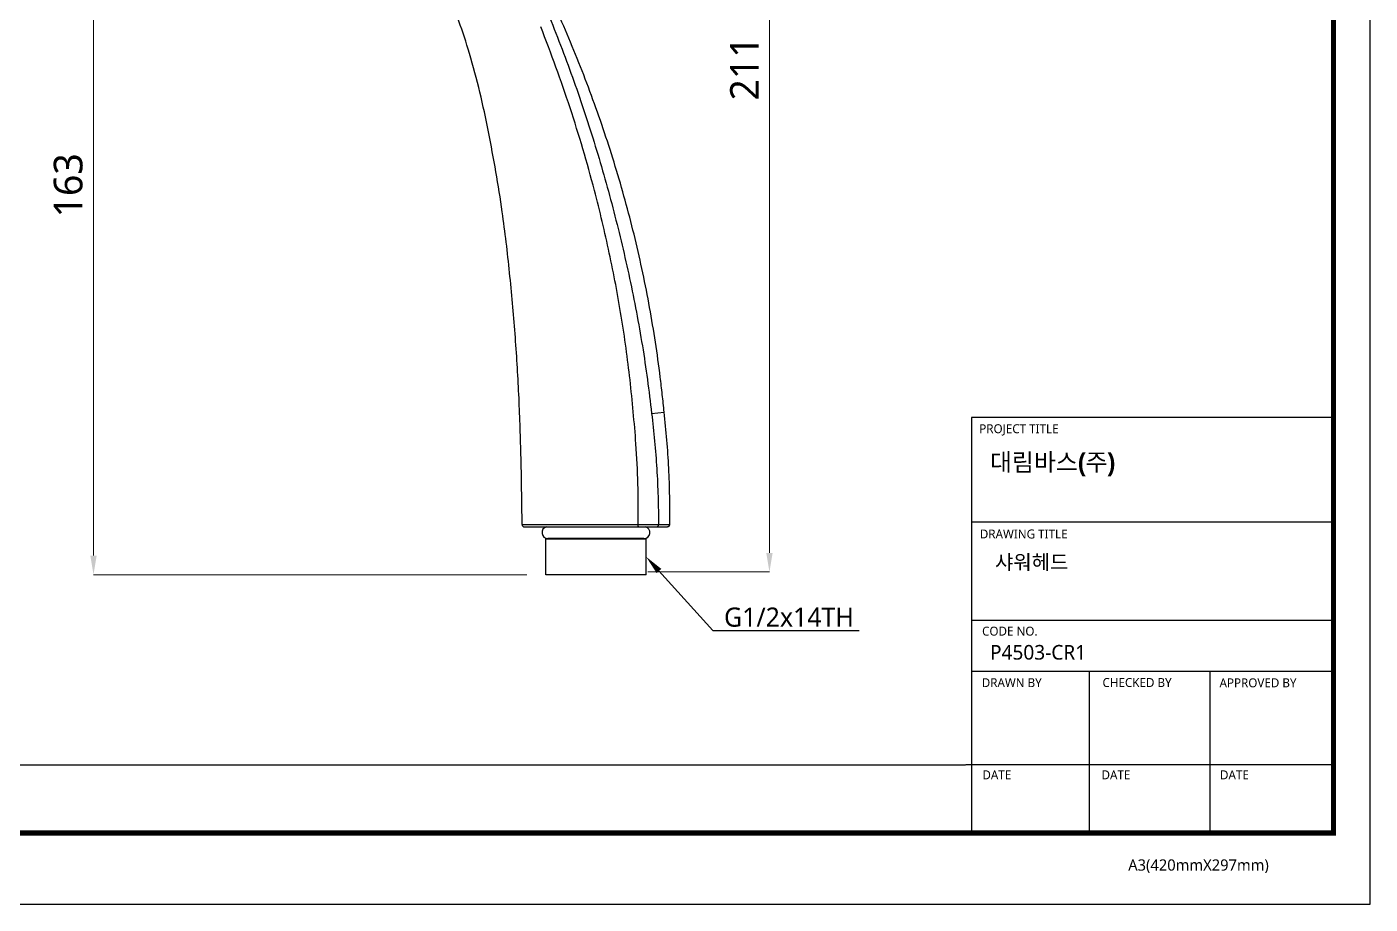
# Model space of a CAD drawing. Extents: x 0 to 1239, y 0 to 509.
# Drawn here: x 192.8 to 473.9, y 0 to 183.5 of the extents above; entities that cross this region are included whole.
import ezdxf
from ezdxf import colors
from ezdxf.entities.mleader import LeaderData, LeaderLine
from ezdxf.math import Vec2, Vec3

# ---------------------------------------------------------------- set-up
doc = ezdxf.new("R2010")
doc.units = 0
doc.header["$LTSCALE"] = 10
doc.header["$MEASUREMENT"] = 0
doc.header["$PDMODE"] = 3
doc.header["$PDSIZE"] = -10
doc.layers.get('0').update_dxf_attribs({"linetype": 'CONTINUOUS'})
doc.layers.get('DEFPOINTS').update_dxf_attribs({"linetype": 'CONTINUOUS'})
doc.layers.add('DEF_LAYER_ASSEM_MEMBER', color=7, linetype='CONTINUOUS')
doc.styles.add('Daelim Dimension', font='')
doc.styles.get('Daelim Dimension').set_extended_font_data('NanumGothic')
doc.dimstyles.new('DEFAULT', dxfattribs={"dimscale": 2, "dimtxt": 2, "dimasz": 2, "dimexe": 0, "dimexo": 2, "dimgap": 1, "dimtad": 1, "dimdec": 1, "dimzin": 9, "dimdsep": 46, "dimtxsty": 'Daelim Dimension', "dimcen": 0.5, "dimclrd": 252, "dimclre": 252, "dimclrt": 3, "dimadec": 1, "dimazin": 0, "dimtfac": 1, "dimtdec": 1, "dimtix": 1, "dimtmove": 0, "dimatfit": 3, "dimfxl": 1, "dimtolj": 1, "dimtzin": 1, "dimlwd": 9, "dimlwe": 9, "dimarcsym": 0})

# ---------------------------------------------------------------- blocks, each defined once
blk = doc.blocks.new('*D3')
at = {"color": 5, "lineweight": 9, "ltscale": 0.5, "transparency": 16777216}
for p, q in [((239.66, 280.1), (348.21, 280.1)), ((348.21, 276.1), (348.21, 73.47)), ((322.73, 69.47), (348.21, 69.47))]:
    blk.add_line(p, q, dxfattribs=at)
at = {"color": 5, "ltscale": 0.5, "transparency": 16777216}
for points in [[(347.54, 276.1), (348.88, 276.1), (348.21, 280.1)], [(347.54, 73.47), (348.88, 73.47), (348.21, 69.47)]]:
    blk.add_solid(points, dxfattribs=at)
at = {"layer": 'DEFPOINTS', "color": 0, "ltscale": 0.5, "transparency": 16777216}
for p in [(235.66, 280.1), (318.73, 69.47), (348.21, 69.47)]:
    blk.add_point(p, dxfattribs=at)
at = {"color": 7, "ltscale": 0.5, "transparency": 16777216, "insert": (342.98, 174.79), "char_height": 6, "attachment_point": 5, "rotation": 90, "style": 'Daelim Dimension'}
blk.add_mtext('\\A1;211', dxfattribs=at)
blk = doc.blocks.new('*D4')
at = {"color": 5, "lineweight": 9, "ltscale": 0.5, "transparency": 16777216}
for p, q in [((234.88, 231.77), (206.74, 231.77)), ((206.74, 72.9), (206.74, 227.77)), ((297.4, 68.9), (206.74, 68.9))]:
    blk.add_line(p, q, dxfattribs=at)
at = {"color": 5, "ltscale": 0.5, "transparency": 16777216}
for points in [[(206.08, 227.77), (207.41, 227.77), (206.74, 231.77)], [(206.08, 72.9), (207.41, 72.9), (206.74, 68.9)]]:
    blk.add_solid(points, dxfattribs=at)
at = {"layer": 'DEFPOINTS', "color": 0, "ltscale": 0.5, "transparency": 16777216}
for p in [(206.74, 231.77), (238.88, 231.77), (301.4, 68.9)]:
    blk.add_point(p, dxfattribs=at)
at = {"color": 7, "ltscale": 0.5, "transparency": 16777216, "insert": (201.47, 150.34), "char_height": 6, "attachment_point": 5, "rotation": 90, "style": 'Daelim Dimension'}
blk.add_mtext('\\A1;163', dxfattribs=at)

msp = doc.modelspace()

# ---------------------------------------------------------------- linework, layer by layer
at = {"color": 9, "linetype": 'Continuous'}
for p, q in [((323.56, 102.63), (326.18, 102.92)), ((296.45, 79.39), (320.75, 79.4)), ((320.75, 79.4), (325.01, 79.4)), ((325.01, 79.4), (327.38, 79.4))]:
    msp.add_line(p, q, dxfattribs=at)
at = {"color": 5, "ltscale": 40}
for p, q in [((466.26, 101.79), (390.52, 101.79)), ((466.26, 79.9), (390.52, 79.9)), ((466.26, 79.9), (390.52, 79.9)), ((466.26, 59.3), (390.52, 59.3)), ((466.26, 59.3), (390.52, 59.3)), ((466.26, 48.68), (390.52, 48.68)), ((466.26, 48.68), (390.52, 48.68)), ((415.12, 48.68), (415.12, 14.87)), ((440.37, 48.68), (440.37, 14.87)), ((466.26, 29.15), (389.32, 29.15)), ((466.26, 29.15), (391.11, 29.15)), ((466.26, 14.87), (401.35, 14.87))]:
    msp.add_line(p, q, dxfattribs=at)
at = {"color": 5, "ltscale": 0.5}
msp.add_line((390.52, 101.79), (390.52, 14.41), dxfattribs=at)
at = {"color": 7, "linetype": 'Continuous'}
for p, q in [((296.95, 78.9), (326.88, 78.9)), ((301.4, 76.4), (322.4, 76.4)), ((301.4, 68.9), (301.4, 76.4)), ((322.4, 68.9), (322.4, 76.4)), ((322.4, 68.9), (301.4, 68.9))]:
    msp.add_line(p, q, dxfattribs=at)
at = {"color": 5}
msp.add_line((7.62, 29.1), (389.23, 29.1), dxfattribs=at)
at = {"ltscale": 0.5}
msp.add_lwpolyline([(0, 0), (473.93, 0), (473.93, 347.26), (0, 347.26)], close=True, dxfattribs=at)
at = {"color": 5, "linetype": 'ByBlock', "lineweight": 200, "const_width": 1.09}
msp.add_lwpolyline([(7.62, 14.87), (466.26, 14.87), (466.26, 339.19), (7.62, 339.19)], close=True, dxfattribs=at)
at = {"color": 7, "linetype": 'Continuous'}
for centre, start, end in [((296.95, 79.4), 180.7172, 269.999), ((326.88, 79.4), 304.2671, 0.2061), ((302.4, 76.9), 270.0005, 294.9244), ((321.4, 76.9), 244.8386, 269.9995)]:
    msp.add_arc(centre, 0.5, start, end, dxfattribs=at)
for points, start_tangent, end_tangent in [([(326.18, 102.92), (325.79, 106.58), (325.36, 110.24), (324.35, 117.53), (323.13, 124.79), (321.71, 132.02), (318.25, 146.33), (314, 160.43), (309.01, 174.28), (303.3, 187.86), (296.9, 201.11), (289.79, 214.01)], (-0.100168, 0.99497), (-0.508324, 0.861166)), ([(285.43, 177.94), (283.22, 184.71), (281.98, 188.04), (280.6, 191.31), (279.07, 194.52), (277.35, 197.62), (275.36, 200.55), (272.91, 203.11)], (-0.285224, 0.958461), (-0.769702, 0.638404)), ([(292.29, 144.78), (290.96, 153.19), (289.41, 161.54), (287.61, 169.8), (285.43, 177.94)], (-0.141331, 0.989962), (-0.285224, 0.958461)), ([(296.2, 94.12), (296.01, 100.34), (295.76, 106.62), (295.41, 112.95), (294.97, 119.31), (294.44, 125.68), (293.83, 132.07), (293.12, 138.44), (292.29, 144.78)], (-0.025713, 0.999669), (-0.141331, 0.989962)), ([(327.38, 79.4), (327.33, 85.29), (327.14, 91.18), (326.74, 97.06), (326.18, 102.92)], (-0.003477, 0.999994), (-0.100168, 0.99497)), ([(296.45, 79.39), (296.35, 86.74), (296.2, 94.12)], (-0.012417, 0.999923), (-0.025713, 0.999669)), ([(327.16, 78.98), (326.88, 78.9)], (-0.826364, -0.563136), (-1, 0.000005))]:
    msp.add_spline(points, degree=3, dxfattribs=dict(at, start_tangent=start_tangent, end_tangent=end_tangent))
at = {"color": 9, "linetype": 'Continuous'}
for points, start_tangent, end_tangent in [([(290.25, 211.36), (296.54, 198.59), (299.43, 192.09), (302.18, 185.51), (307.28, 172.14), (309.6, 165.36), (311.77, 158.54), (315.65, 144.78), (318.94, 130.86), (321.61, 116.78), (323.56, 102.63)], (0.466071, -0.884747), (0.115257, -0.993336)), ([(311.58, 149.29), (306.48, 166.54), (300.34, 183.48)], (-0.253686, 0.967287), (-0.367796, 0.929907)), ([(320.27, 96.29), (319.71, 102.95), (319.03, 109.63), (318.2, 116.29), (317.2, 122.94), (316.03, 129.57), (314.7, 136.18), (311.58, 149.29)], (-0.071805, 0.997419), (-0.253688, 0.967286)), ([(323.56, 102.63), (324.17, 96.85), (324.63, 91.05), (324.78, 88.14), (324.89, 85.23), (325.02, 79.4)], (0.115261, -0.993335), (0.016464, -0.999864)), ([(320.75, 79.4), (320.7, 87.9), (320.27, 96.29)], (0.004927, 0.999988), (-0.071806, 0.997419)), ([(320.81, 78.9), (320.8, 78.91), (320.79, 78.94), (320.78, 78.98), (320.77, 79.05), (320.76, 79.21), (320.75, 79.4)], (-0.999995, 0.003142), (0.001427, 0.999999)), ([(324.54, 78.9), (324.72, 78.94), (324.88, 79.05), (324.98, 79.21), (325.01, 79.4)], (1, 0.000043), (-0.012054, 0.999927))]:
    msp.add_spline(points, degree=3, dxfattribs=dict(at, start_tangent=start_tangent, end_tangent=end_tangent))
at = {"layer": 'DEF_LAYER_ASSEM_MEMBER', "color": 7, "linetype": 'Continuous'}
msp.add_line((321.95, 76.45), (301.85, 76.45), dxfattribs=at)
for centre, start, end in [((301.85, 77.7), 104.8451, 270), ((321.95, 77.7), 270, 75.1549)]:
    msp.add_arc(centre, 1.25, start, end, dxfattribs=at)

# ---------------------------------------------------------------- texts
at = {"color": 5, "ltscale": 40, "style": 'Daelim Dimension'}
for s, height, p in [('PROJECT TITLE', 1.8702, (392.12, 98.5)), ('DRAWING TITLE', 1.8702, (392.24, 76.48)), ('CODE NO.', 1.87, (392.71, 56.16)), ('DRAWN BY', 1.87, (392.64, 45.38)), ('CHECKED BY', 1.87, (417.91, 45.41)), ('APPROVED BY', 1.8702, (442.41, 45.35)), ('DATE', 1.87, (392.78, 26.1)), ('DATE', 1.87, (417.71, 26.1)), ('DATE', 1.87, (442.5, 26.1)), ('A3(420mmX297mm)', 2.3604, (423.3, 7))]:
    msp.add_text(s, height=height, dxfattribs=at).set_placement(p)
at = {"attachment_point": 1, "style": 'Daelim Dimension'}
for s, insert, char_height, width in [('{\\fPretendard Variable SemiBold|b0|i0|c129|p2;\\C7;대림바스(주)}', (394.35, 94.27), 3.6662, 58.9243), (' 샤워헤드', (394.38, 73.05), 3.061, 51.5068), ('P4503-CR1', (394.38, 54.2), 3.061, 51.5068)]:
    msp.add_mtext(s, dxfattribs=dict(at, insert=insert, char_height=char_height, width=width))

# ---------------------------------------------------------------- dimensions: what is measured, and where the dimension line sits
at = {"color": 5, "ltscale": 0.5}
dim = msp.add_linear_dim(base=(348.21, 69.47), p1=(235.66, 280.1), p2=(318.73, 69.47), angle=90, dimstyle='DEFAULT', override={"dimtxt": 3, "dimdec": 0, "dimclrd": 5, "dimclre": 5, "dimclrt": 7}, dxfattribs=at)
dim.commit()
dim.dimension.update_dxf_attribs({"geometry": '*D3', "text_midpoint": (348.21, 174.79), "dimtype": 160})
dim = msp.add_linear_dim(base=(206.74, 231.77), p1=(301.4, 68.9), p2=(238.88, 231.77), angle=90, dimstyle='DEFAULT', override={"dimtxt": 3, "dimdec": 0, "dimclrd": 5, "dimclre": 5, "dimclrt": 7}, dxfattribs=at)
dim.commit()
dim.dimension.update_dxf_attribs({"geometry": '*D4', "text_midpoint": (201.47, 150.34)})

# ---------------------------------------------------------------- leaders
ml = msp.add_multileader_mtext('Standard')
ml.set_content('\\A1;{\\C256;G1/2x14TH}', color=2, style='Daelim Dimension')
ml.set_leader_properties(color=5)
ml.build(insert=Vec2(0, 0))
ml.multileader.update_dxf_attribs({"text_left_attachment_type": 6, "text_right_attachment_type": 6, "dogleg_length": 0.36})
ctx = ml.context
ctx.base_point, ctx.plane_origin = Vec3(336.71, 57.23), Vec3(322.4, 72.65)
ctx.left_attachment, ctx.right_attachment = 6, 6
notes = []
notes.append((ctx, [(0, (1, 1, 0), (336.35, 57.23), (1, 0), 0.36, [(0, [(322.4, 72.65)], 0, [])])]))
ctx.mtext.insert, ctx.mtext.flow_direction = Vec3(338.71, 62.03), 5
for ctx, leaders in notes:
    for number, flags, end, landing, length, lines in leaders:
        leader = LeaderData()
        leader.index, (leader.has_last_leader_line, leader.has_dogleg_vector, leader.attachment_direction) = number, flags
        leader.last_leader_point, leader.dogleg_vector, leader.dogleg_length = Vec3(end), Vec3(landing), length
        for number, points, colour, breaks in lines:
            line = LeaderLine()
            line.index, line.vertices, line.color, line.breaks = number, Vec3.list(points), colors.encode_raw_color(colour), breaks
            leader.lines.append(line)
        ctx.leaders.append(leader)

doc.saveas('drawing.dxf')
